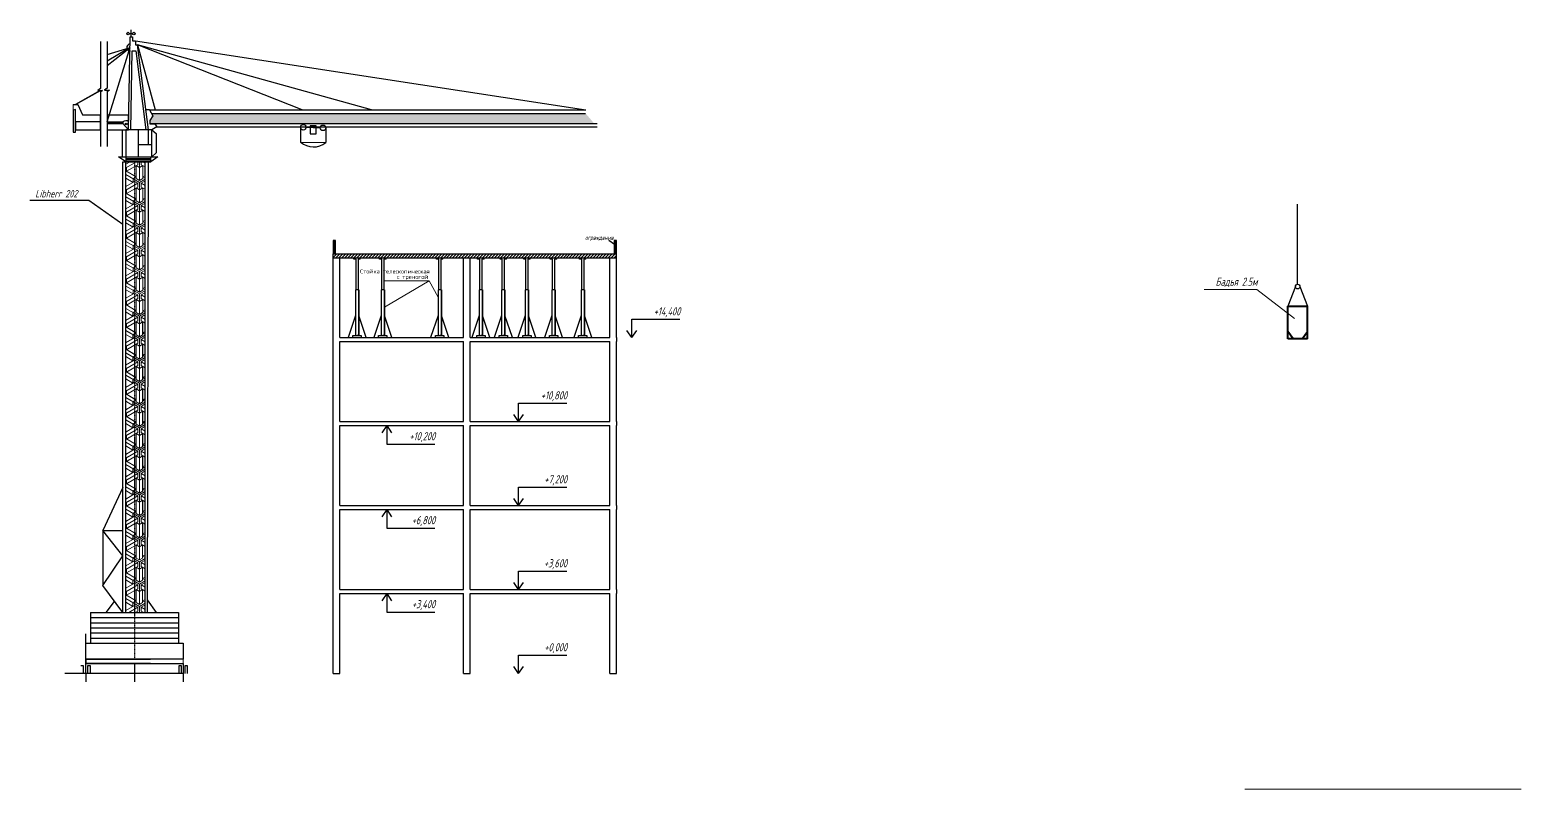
# Model space of a CAD drawing. Header units: millimetres. Extents: x 5763 to 12018931, y 39842 to 3600577.
# Drawn here: x 653716 to 734297, y 213749 to 254766 of the extents above; entities that cross this region are included whole.
import ezdxf

# ---------------------------------------------------------------- set-up
doc = ezdxf.new("R2010")
doc.units = ezdxf.units.MM
doc.linetypes.add('CENTER', pattern=[8, 5, -1, 1, -1])
doc.layers.add('1SERV2', color=9, linetype='Continuous')
for name, color, linetype, lineweight in [('1УЗЕЛS', 30, 'Continuous', 40), ('A_Raz_1_serv', 1, 'Continuous', 15), ('AXESD', 255, 'Continuous', 20), ('AXESM', 255, 'Continuous', 25), ('Обвод', 14, 'Continuous', 35)]:
    doc.layers.add(name, color=color, linetype=linetype, lineweight=lineweight)
doc.styles.get("Standard").update_dxf_attribs({"font": 'romans.shx', "width": 0.7, "oblique": 15, "height": 500})

msp = doc.modelspace()

# ---------------------------------------------------------------- hatches: boundary and pattern name
h = msp.add_hatch(color=256)
h.dxf.hatch_style = 1
h.paths.add_polyline_path([(670226.82009, 243395.10936), (670106.82009, 243395.10936), (670106.82009, 242675.10936), (670226.82009, 242675.10936)])
h = msp.add_hatch(color=256)
h.dxf.hatch_style = 1
h.paths.add_polyline_path([(685406.82009, 243395.10936), (685286.82009, 243395.10936), (685286.82009, 242675.10936), (685406.82009, 242675.10936)])
h = msp.add_hatch()
h.set_pattern_fill('ANSI31', color=256, scale=36)
h.set_pattern_definition([(45, (146002.56, -462030.15), (-80.822305, 80.822305), [])])
h.paths.add_polyline_path([(685406.82009, 242675.10936), (677144.82009, 242675.10936), (670106.82009, 242675.10936), (670106.82009, 242459.10936), (685406.82009, 242459.10936)])
at = {"layer": 'AXESD'}
h = msp.add_hatch(dxfattribs=at)
h.set_pattern_fill('ESCHER', scale=19.780634, style=0)
h.set_pattern_definition([(60, (633286.14, 249711.77), (-602.9145, 0.0005), [552.671, -50.243]), (180, (633286.14, 249711.77), (301.457, -522.1395), [552.671, -50.243]), (300, (633286.14, 249711.77), (602.9145, 0.0005), [552.671, -50.243]), (60, (633336.4, 249711.77), (-602.9145, 0.0005), [100.4856, -502.428]), (300, (633336.4, 249711.77), (602.9145, 0.0005), [100.4856, -502.428]), (60, (633261, 249755.3), (-602.9145, 0.0005), [100.4856, -502.428]), (180, (633261, 249755.3), (301.457, -522.1395), [100.4856, -502.428]), (300, (633261, 249668.26), (602.9145, 0.0005), [100.4856, -502.428]), (180, (633261, 249668.26), (301.457, -522.1395), [100.4856, -502.428]), (60, (633085.16, 249711.77), (-602.9145, 0.0005), [100.4856, -502.428]), (300, (633085.16, 249711.77), (602.9145, 0.0005), [100.4856, -502.428]), (60, (633386.6, 249537.7), (-602.9145, 0.0005), [100.4856, -502.428]), (180, (633386.6, 249537.7), (301.457, -522.1395), [100.4856, -502.428]), (300, (633386.6, 249885.8), (602.9145, 0.0005), [100.4856, -502.428]), (180, (633386.6, 249885.8), (301.457, -522.1395), [100.4856, -502.428]), (0, (633386.6, 249798.8), (-301.457, 522.1395), [351.6997, -251.214]), (0, (633386.6, 249624.74), (-301.457, 522.1395), [351.6997, -251.214]), (120, (633311.26, 249842.3), (-602.9145, -0.0005), [351.6997, -251.214]), (120, (633160.53, 249755.3), (-602.9145, -0.0005), [351.6997, -251.214]), (240, (633160.53, 249668.26), (301.4576, -522.139), [351.6997, -251.214]), (240, (633311.26, 249581.23), (301.4576, -522.139), [351.6997, -251.214])])
h.paths.add_polyline_path([(660287.53925, 250254.65486), (683748.07856, 250254.65486, 0.0779389342), (683781.97909, 250209.97555), (684206.13698, 249711.76665), (660208.70487, 249711.76665), (660208.70487, 249864.82553), (660363.07133, 250119.42579)])
h = msp.add_hatch(dxfattribs=at)
h.set_pattern_fill('ESCHER', scale=39.561269, angle=90, style=0)
h.set_pattern_definition([(150, (657550.9, 227233), (-0.0009, -1205.83), [1105.34, -100.486]), (270, (657550.9, 227233), (1044.28, 602.914), [1105.34, -100.486]), (30, (657550.9, 227233), (-0.0009, 1205.83), [1105.34, -100.486]), (150, (657550.9, 227333.5), (-0.0009, -1205.83), [200.97, -1004.856]), (30, (657550.9, 227333.5), (-0.0009, 1205.83), [200.97, -1004.856]), (150, (657463.9, 227182.8), (-0.0009, -1205.83), [200.97, -1004.856]), (270, (657463.9, 227182.8), (1044.28, 602.914), [200.97, -1004.856]), (30, (657637.9, 227182.8), (-0.0009, 1205.83), [200.97, -1004.856]), (270, (657637.9, 227182.8), (1044.28, 602.914), [200.97, -1004.856]), (150, (657550.9, 226831.1), (-0.0009, -1205.83), [200.97, -1004.856]), (30, (657550.9, 226831.1), (-0.0009, 1205.83), [200.97, -1004.856]), (150, (657899, 227434), (-0.0009, -1205.83), [200.97, -1004.856]), (270, (657899, 227434), (1044.28, 602.914), [200.97, -1004.856]), (30, (657202.8, 227434), (-0.0009, 1205.83), [200.97, -1004.856]), (270, (657202.8, 227434), (1044.28, 602.914), [200.97, -1004.856]), (90, (657376.8, 227434), (-1044.28, -602.914), [703.4, -502.43]), (90, (657724.9, 227434), (-1044.28, -602.914), [703.4, -502.43]), (210, (657289.8, 227283.2), (0.0009, -1205.83), [703.4, -502.43]), (210, (657463.9, 226981.8), (0.0009, -1205.83), [703.4, -502.43]), (330, (657637.9, 226981.8), (1044.28, 602.915), [703.4, -502.43]), (330, (657812, 227283.2), (1044.28, 602.915), [703.4, -502.43])])
h.paths.add_polyline_path([(658900.03752, 247639.56814), (659941.38392, 247639.56814), (659941.38392, 227233.00362), (658900.03752, 227233.00362)])
h = msp.add_hatch(dxfattribs=at)
h.set_pattern_fill('ESCHER', scale=39.561269, angle=90, style=0)
h.set_pattern_definition([(150, (657549, 222416.8), (-0.0009, -1205.83), [1105.34, -100.486]), (270, (657549, 222416.8), (1044.28, 602.914), [1105.34, -100.486]), (30, (657549, 222416.8), (-0.0009, 1205.83), [1105.34, -100.486]), (150, (657549, 222517.3), (-0.0009, -1205.83), [200.97, -1004.856]), (30, (657549, 222517.3), (-0.0009, 1205.83), [200.97, -1004.856]), (150, (657462, 222366.6), (-0.0009, -1205.83), [200.97, -1004.856]), (270, (657462, 222366.6), (1044.28, 602.914), [200.97, -1004.856]), (30, (657636.1, 222366.6), (-0.0009, 1205.83), [200.97, -1004.856]), (270, (657636.1, 222366.6), (1044.28, 602.914), [200.97, -1004.856]), (150, (657549, 222014.9), (-0.0009, -1205.83), [200.97, -1004.856]), (30, (657549, 222014.9), (-0.0009, 1205.83), [200.97, -1004.856]), (150, (657897.1, 222617.8), (-0.0009, -1205.83), [200.97, -1004.856]), (270, (657897.1, 222617.8), (1044.28, 602.914), [200.97, -1004.856]), (30, (657201, 222617.8), (-0.0009, 1205.83), [200.97, -1004.856]), (270, (657201, 222617.8), (1044.28, 602.914), [200.97, -1004.856]), (90, (657375, 222617.8), (-1044.28, -602.914), [703.4, -502.43]), (90, (657723.1, 222617.8), (-1044.28, -602.914), [703.4, -502.43]), (210, (657288, 222467.1), (0.0009, -1205.83), [703.4, -502.43]), (210, (657462, 222165.6), (0.0009, -1205.83), [703.4, -502.43]), (330, (657636.1, 222165.6), (1044.28, 602.915), [703.4, -502.43]), (330, (657810.1, 222467.1), (1044.28, 602.915), [703.4, -502.43])])
h.paths.add_polyline_path([(659943.2301, 223290.1598), (658901.8837, 223290.1598), (658901.8837, 239507.72516), (659943.2301, 239507.72516)])

# ---------------------------------------------------------------- linework, layer by layer
at = {"color": 0}
for p, q in [((657541.76304, 254132.24169), (657541.76304, 251591.25727)), ((657888.12623, 254132.24169), (657888.12623, 251609.27716)), ((657888.12623, 253436.40983), (659130.43105, 253815.03451)), ((659130.43105, 253815.03451), (657888.12623, 253065.86303)), ((657888.12623, 252844.99563), (659130.34007, 253809.91067)), ((657888.12623, 249790.87887), (659086.69638, 253643.31468)), ((657888.12623, 253065.86303), (657888.12623, 252844.99563)), ((656183.81569, 250728.30121), (657541.76304, 251495.39148)), ((657522.23254, 251484.35891), (656183.81569, 250728.30121)), ((657541.76304, 251591.25727), (657382.49233, 251484.35891)), ((657382.49233, 251484.35891), (657646.84659, 251484.35891)), ((657646.84659, 251484.35891), (657541.76304, 251397.86791)), ((657888.12623, 251609.27716), (657743.27632, 251502.3788)), ((657743.27632, 251502.3788), (658017.52752, 251502.3788)), ((658017.52752, 251502.3788), (657888.12623, 251415.88781)), ((657888.12623, 251415.88781), (657888.12623, 248465.12122)), ((656054.51712, 250728.30121), (656313.11427, 250728.30121)), ((656313.11427, 250728.30121), (656561.88232, 250177.38207)), ((657541.76304, 251397.86791), (657541.76304, 248465.12122)), ((656177.14695, 250458.33688), (656054.51712, 250429.27881)), ((656054.51712, 250429.27881), (656054.51712, 249246.28925)), ((656177.14695, 249796.54818), (656177.14695, 250458.33688)), ((656561.88232, 250177.38207), (657541.76304, 250177.38207)), ((657541.76304, 250177.38207), (657541.76304, 249796.54818)), ((657541.76304, 249359.2703), (657541.76304, 250177.38207)), ((657888.12623, 250177.38207), (659065.83821, 250177.38207)), ((659051.31121, 249359.2703), (659051.31121, 250177.38207)), ((656054.51712, 249246.28925), (656177.14695, 249246.28925)), ((657541.76304, 249796.54818), (656177.14695, 249796.54818)), ((656177.14695, 249796.54818), (656177.14695, 249359.2703)), ((656177.14695, 249246.28925), (656177.14695, 249359.2703)), ((656177.14695, 249359.2703), (657541.76304, 249359.2703)), ((658743.33094, 249711.76665), (657887.76897, 249711.76665)), ((657888.12623, 249790.87887), (658743.33094, 249790.87887)), ((657888.12623, 249359.2703), (659051.31121, 249359.2703)), ((658703.47927, 249359.2703), (658703.47927, 247912.62501)), ((658743.33094, 249790.87887), (658743.33094, 249711.76665)), ((658743.33094, 249711.76665), (658743.33094, 249790.87887)), ((659051.31121, 249359.2703), (658743.33094, 249711.76665)), ((658506.92102, 247912.62501), (660636.2695, 247912.62501)), ((658899.24306, 247640.11997), (658506.92102, 247912.62501)), ((658900.03752, 247912.62501), (658899.24306, 247640.11997)), ((660245.9482, 247639.56814), (658899.24306, 247640.11997)), ((658899.24306, 247640.11997), (660245.9482, 247639.56814)), ((658900.03752, 247912.62501), (658900.03752, 247821.60605)), ((658900.03752, 247821.60605), (660245.9482, 247821.60605)), ((660245.9482, 247730.58709), (658900.03752, 247730.58709)), ((660636.2695, 247912.62501), (660245.9482, 247639.56814)), ((660245.9482, 247821.60605), (660245.9482, 247912.62501)), ((660245.9482, 247639.56814), (660245.9482, 247730.58709)), ((656906.19403, 245566.62579), (658746.13614, 244272.07565)), ((671344.55397, 240713.10936), (671344.55397, 242380.31779)), ((671452.55397, 242380.31779), (671452.55397, 240713.10936)), ((672735.16645, 240713.10936), (672735.16645, 242380.31779)), ((672843.16645, 242380.31779), (672843.16645, 240713.10936)), ((675807.07768, 240713.10936), (675807.07768, 242380.31779)), ((675915.07768, 242380.31779), (675915.07768, 240713.10936)), ((678032.69672, 240713.10936), (678032.69672, 242380.31779)), ((678140.69672, 242380.31779), (678140.69672, 240713.10936)), ((679245.37645, 240713.10936), (679245.37645, 242380.31779)), ((679353.37645, 242380.31779), (679353.37645, 240713.10936)), ((680521.88234, 240713.10936), (680521.88234, 242380.31779)), ((680629.88234, 242380.31779), (680629.88234, 240713.10936)), ((681957.95146, 240713.10936), (681957.95146, 242380.31779)), ((682065.95146, 242380.31779), (682065.95146, 240713.10936)), ((683537.6262, 240713.10936), (683537.6262, 242380.31779)), ((683645.6262, 242380.31779), (683645.6262, 240713.10936)), ((671488.55397, 240713.10936), (671308.55397, 240713.10936)), ((671308.55397, 240713.10936), (671308.55397, 238247.10936)), ((671308.55397, 240713.10936), (671344.55397, 240713.10936)), ((671488.55397, 240713.10936), (671488.55397, 238247.10936)), ((671488.55397, 238247.10936), (671488.55397, 240713.10936)), ((672879.16645, 240713.10936), (672699.16645, 240713.10936)), ((672699.16645, 240713.10936), (672699.16645, 238247.10936)), ((672699.16645, 240713.10936), (672735.16645, 240713.10936)), ((672879.16645, 240713.10936), (672879.16645, 238247.10936)), ((672879.16645, 238247.10936), (672879.16645, 240713.10936)), ((675951.07768, 240713.10936), (675771.07768, 240713.10936)), ((675771.07768, 240713.10936), (675771.07768, 238247.10936)), ((675771.07768, 240713.10936), (675807.07768, 240713.10936)), ((675951.07768, 240713.10936), (675951.07768, 238247.10936)), ((675951.07768, 238247.10936), (675951.07768, 240713.10936)), ((678176.69672, 240713.10936), (677996.69672, 240713.10936)), ((677996.69672, 240713.10936), (677996.69672, 238247.10936)), ((677996.69672, 240713.10936), (678032.69672, 240713.10936)), ((678176.69672, 240713.10936), (678176.69672, 238247.10936)), ((678176.69672, 238247.10936), (678176.69672, 240713.10936)), ((679389.37645, 240713.10936), (679209.37645, 240713.10936)), ((679209.37645, 240713.10936), (679209.37645, 238247.10936)), ((679209.37645, 240713.10936), (679245.37645, 240713.10936)), ((679389.37645, 240713.10936), (679389.37645, 238247.10936)), ((679389.37645, 238247.10936), (679389.37645, 240713.10936)), ((680665.88234, 240713.10936), (680485.88234, 240713.10936)), ((680485.88234, 240713.10936), (680485.88234, 238247.10936)), ((680485.88234, 240713.10936), (680521.88234, 240713.10936)), ((680665.88234, 240713.10936), (680665.88234, 238247.10936)), ((680665.88234, 238247.10936), (680665.88234, 240713.10936)), ((682101.95146, 240713.10936), (681921.95146, 240713.10936)), ((681921.95146, 240713.10936), (681921.95146, 238247.10936)), ((681921.95146, 240713.10936), (681957.95146, 240713.10936)), ((682101.95146, 240713.10936), (682101.95146, 238247.10936)), ((682101.95146, 238247.10936), (682101.95146, 240713.10936)), ((683681.6262, 240713.10936), (683501.6262, 240713.10936)), ((683501.6262, 240713.10936), (683501.6262, 238247.10936)), ((683501.6262, 240713.10936), (683537.6262, 240713.10936)), ((683681.6262, 240713.10936), (683681.6262, 238247.10936)), ((683681.6262, 238247.10936), (683681.6262, 240713.10936)), ((671308.55397, 239327.10936), (670908.95397, 238139.10936)), ((671888.15397, 238139.10936), (671488.55397, 239327.10936)), ((672699.16645, 239327.10936), (672299.56645, 238139.10936)), ((673278.76645, 238139.10936), (672879.16645, 239327.10936)), ((675771.07768, 239327.10936), (675371.47768, 238139.10936)), ((676350.67768, 238139.10936), (675951.07768, 239327.10936)), ((677996.69672, 239327.10936), (677597.09672, 238139.10936)), ((678576.29672, 238139.10936), (678176.69672, 239327.10936)), ((679209.37645, 239327.10936), (678809.77645, 238139.10936)), ((679788.97645, 238139.10936), (679389.37645, 239327.10936)), ((680485.88234, 239327.10936), (680086.28234, 238139.10936)), ((681065.48234, 238139.10936), (680665.88234, 239327.10936)), ((681921.95146, 239327.10936), (681522.35146, 238139.10936)), ((682501.55146, 238139.10936), (682101.95146, 239327.10936)), ((683501.6262, 239327.10936), (683102.0262, 238139.10936)), ((684081.2262, 238139.10936), (683681.6262, 239327.10936)), ((671173.55397, 238139.10936), (671173.55397, 238247.10936)), ((671173.55397, 238247.10936), (671308.55397, 238247.10936)), ((671308.55397, 238247.10936), (671488.55397, 238247.10936)), ((671308.55397, 238247.10936), (671398.55397, 238247.10936)), ((671488.55397, 238247.10936), (671398.55397, 238247.10936)), ((671398.55397, 238247.10936), (671623.55397, 238247.10936)), ((671623.55397, 238247.10936), (671623.55397, 238139.10936)), ((672564.16645, 238139.10936), (672564.16645, 238247.10936)), ((672564.16645, 238247.10936), (672699.16645, 238247.10936)), ((672699.16645, 238247.10936), (672879.16645, 238247.10936)), ((672699.16645, 238247.10936), (672789.16645, 238247.10936)), ((672879.16645, 238247.10936), (672789.16645, 238247.10936)), ((672789.16645, 238247.10936), (673014.16645, 238247.10936)), ((673014.16645, 238247.10936), (673014.16645, 238139.10936)), ((675636.07768, 238139.10936), (675636.07768, 238247.10936)), ((675636.07768, 238247.10936), (675771.07768, 238247.10936)), ((675771.07768, 238247.10936), (675951.07768, 238247.10936)), ((675771.07768, 238247.10936), (675861.07768, 238247.10936)), ((675951.07768, 238247.10936), (675861.07768, 238247.10936)), ((675861.07768, 238247.10936), (676086.07768, 238247.10936)), ((676086.07768, 238247.10936), (676086.07768, 238139.10936)), ((677861.69672, 238139.10936), (677861.69672, 238247.10936)), ((677861.69672, 238247.10936), (677996.69672, 238247.10936)), ((677996.69672, 238247.10936), (678176.69672, 238247.10936)), ((677996.69672, 238247.10936), (678086.69672, 238247.10936)), ((678176.69672, 238247.10936), (678086.69672, 238247.10936)), ((678086.69672, 238247.10936), (678311.69672, 238247.10936)), ((678311.69672, 238247.10936), (678311.69672, 238139.10936)), ((679074.37645, 238139.10936), (679074.37645, 238247.10936)), ((679074.37645, 238247.10936), (679209.37645, 238247.10936)), ((679209.37645, 238247.10936), (679389.37645, 238247.10936)), ((679209.37645, 238247.10936), (679299.37645, 238247.10936)), ((679389.37645, 238247.10936), (679299.37645, 238247.10936)), ((679299.37645, 238247.10936), (679524.37645, 238247.10936)), ((679524.37645, 238247.10936), (679524.37645, 238139.10936)), ((680350.88234, 238139.10936), (680350.88234, 238247.10936)), ((680350.88234, 238247.10936), (680485.88234, 238247.10936)), ((680485.88234, 238247.10936), (680665.88234, 238247.10936)), ((680485.88234, 238247.10936), (680575.88234, 238247.10936)), ((680665.88234, 238247.10936), (680575.88234, 238247.10936)), ((680575.88234, 238247.10936), (680800.88234, 238247.10936)), ((680800.88234, 238247.10936), (680800.88234, 238139.10936)), ((681786.95146, 238139.10936), (681786.95146, 238247.10936)), ((681786.95146, 238247.10936), (681921.95146, 238247.10936)), ((681921.95146, 238247.10936), (682101.95146, 238247.10936)), ((681921.95146, 238247.10936), (682011.95146, 238247.10936)), ((682101.95146, 238247.10936), (682011.95146, 238247.10936)), ((682011.95146, 238247.10936), (682236.95146, 238247.10936)), ((682236.95146, 238247.10936), (682236.95146, 238139.10936)), ((683366.6262, 238139.10936), (683366.6262, 238247.10936)), ((683366.6262, 238247.10936), (683501.6262, 238247.10936)), ((683501.6262, 238247.10936), (683681.6262, 238247.10936)), ((683501.6262, 238247.10936), (683591.6262, 238247.10936)), ((683681.6262, 238247.10936), (683591.6262, 238247.10936)), ((683591.6262, 238247.10936), (683816.6262, 238247.10936)), ((683816.6262, 238247.10936), (683816.6262, 238139.10936)), ((658746.13614, 230046.84169), (657656.0185, 227725.30906)), ((658746.13614, 227725.30906), (658746.13614, 230046.84169)), ((658746.13614, 226344.25922), (657656.0185, 227725.30906)), ((657656.0185, 227725.30906), (658746.13614, 227725.30906)), ((657656.0185, 227725.30906), (657656.0185, 224757.55474)), ((657656.0185, 224757.55474), (658746.13614, 226344.25922)), ((658746.13614, 223290.1598), (657656.0185, 224757.55474)), ((656993.56366, 223290.1598), (661753.52458, 223290.1598)), ((656993.56366, 223290.1598), (656993.56366, 221638.13661)), ((657841.53576, 223290.1598), (658298.54913, 223892.65158)), ((660563.93932, 223290.1598), (660078.23297, 223976.37042)), ((661753.52458, 223290.1598), (661753.52458, 221638.13661)), ((656993.56366, 223014.8226), (661753.52458, 223014.8226)), ((656993.56366, 222739.4854), (661753.52458, 222739.4854)), ((656993.56366, 222464.14821), (661753.52458, 222464.14821)), ((656737.45775, 221638.13661), (662009.63049, 221638.13661)), ((656993.56366, 222188.81101), (661753.52458, 222188.81101)), ((656993.56366, 221913.47381), (661753.52458, 221913.47381)), ((656993.56366, 221638.13661), (661753.52458, 221638.13661)), ((662009.63049, 221638.13661), (662009.63049, 220769.79965)), ((656480.57966, 220426.62935), (656603.02432, 220426.62935)), ((656603.02432, 220426.62935), (656603.02432, 219995.10936)), ((662009.63049, 220769.79965), (656737.45775, 220769.79965)), ((656737.45775, 220769.79965), (656737.45775, 220538.23445)), ((656737.45775, 220538.23445), (662009.63049, 220538.23445)), ((656737.45775, 219995.10936), (656737.45775, 220538.23445)), ((662009.63049, 219995.10936), (656737.45775, 219995.10936)), ((656856.63325, 219995.10936), (656856.63325, 220426.62935)), ((656856.63325, 220426.62935), (656979.07791, 220426.62935)), ((656979.07791, 220426.62935), (656979.07791, 219995.10936)), ((661778.6966, 219995.10936), (661778.6966, 220426.62935)), ((661778.6966, 220426.62935), (661901.14126, 220426.62935)), ((661901.14126, 220426.62935), (661901.14126, 219995.10936)), ((662009.63049, 220538.23445), (662009.63049, 219995.10936)), ((662104.05116, 219995.10936), (662104.05116, 220426.62935)), ((662104.05116, 220426.62935), (662226.49581, 220426.62935)), ((662226.49581, 220426.62935), (662226.49581, 219995.10936))]:
    msp.add_line(p, q, dxfattribs=at)
for p, q in [((670226.82009, 243395.10936), (670106.82009, 243395.10936)), ((670106.82009, 243395.10936), (670106.82009, 242675.10936)), ((670226.82009, 242675.10936), (670226.82009, 243395.10936)), ((685313.22471, 243174.06984), (685008.00907, 243392.67275)), ((685406.82009, 243395.10936), (685286.82009, 243395.10936)), ((685286.82009, 243395.10936), (685286.82009, 242675.10936)), ((685406.82009, 242675.10936), (685406.82009, 243395.10936)), ((670106.82009, 238139.10936), (670106.82009, 242675.10936)), ((670106.82009, 242675.10936), (677144.82009, 242675.10936)), ((677144.82009, 242675.10936), (685406.82009, 242675.10936)), ((685406.82009, 238139.10936), (685406.82009, 242675.10936)), ((670106.82009, 242459.10936), (685406.82009, 242459.10936)), ((670466.82009, 238139.10936), (670466.82009, 242459.10936)), ((670466.82009, 242459.10936), (677144.82009, 242459.10936)), ((671224.55397, 242380.31779), (671224.55397, 242459.10936)), ((671344.55397, 242380.31779), (671224.55397, 242380.31779)), ((671572.55397, 242380.31779), (671452.55397, 242380.31779)), ((671572.55397, 242380.31779), (671572.55397, 242459.10936)), ((672615.16645, 242380.31779), (672615.16645, 242459.10936)), ((672735.16645, 242380.31779), (672615.16645, 242380.31779)), ((672963.16645, 242380.31779), (672843.16645, 242380.31779)), ((672963.16645, 242380.31779), (672963.16645, 242459.10936)), ((675687.07768, 242380.31779), (675687.07768, 242459.10936)), ((675807.07768, 242380.31779), (675687.07768, 242380.31779)), ((676035.07768, 242380.31779), (675915.07768, 242380.31779)), ((676035.07768, 242380.31779), (676035.07768, 242459.10936)), ((677144.82009, 238139.10936), (677144.82009, 242459.10936)), ((677504.82009, 238139.10936), (677504.82009, 242459.10936)), ((677504.82009, 242459.10936), (685046.82009, 242459.10936)), ((677912.69672, 242380.31779), (677912.69672, 242459.10936)), ((678032.69672, 242380.31779), (677912.69672, 242380.31779)), ((678260.69672, 242380.31779), (678140.69672, 242380.31779)), ((678260.69672, 242380.31779), (678260.69672, 242459.10936)), ((679125.37645, 242380.31779), (679125.37645, 242459.10936)), ((679245.37645, 242380.31779), (679125.37645, 242380.31779)), ((679473.37645, 242380.31779), (679353.37645, 242380.31779)), ((679473.37645, 242380.31779), (679473.37645, 242459.10936)), ((680401.88234, 242380.31779), (680401.88234, 242459.10936)), ((680521.88234, 242380.31779), (680401.88234, 242380.31779)), ((680749.88234, 242380.31779), (680629.88234, 242380.31779)), ((680749.88234, 242380.31779), (680749.88234, 242459.10936)), ((681837.95146, 242380.31779), (681837.95146, 242459.10936)), ((681957.95146, 242380.31779), (681837.95146, 242380.31779)), ((682185.95146, 242380.31779), (682065.95146, 242380.31779)), ((682185.95146, 242380.31779), (682185.95146, 242459.10936)), ((683417.6262, 242380.31779), (683417.6262, 242459.10936)), ((683537.6262, 242380.31779), (683417.6262, 242380.31779)), ((683765.6262, 242380.31779), (683645.6262, 242380.31779)), ((683765.6262, 242380.31779), (683765.6262, 242459.10936)), ((685046.82009, 238139.10936), (685046.82009, 242459.10936)), ((686242.13281, 238139.10936), (685975.95764, 238525.99575)), ((686242.13281, 238139.10936), (686242.13281, 239136.09195)), ((686242.13281, 239136.09195), (688842.64818, 239136.09195)), ((686242.13281, 238139.10936), (686508.30798, 238525.99575)), ((670106.82009, 237923.10936), (670106.82009, 238139.10936)), ((670106.82009, 233603.10936), (670106.82009, 237923.10936)), ((670466.82009, 238139.10936), (677144.82009, 238139.10936)), ((670466.82009, 233603.10936), (670466.82009, 237923.10936)), ((670466.82009, 237923.10936), (677144.82009, 237923.10936)), ((677144.82009, 233603.10936), (677144.82009, 237923.10936)), ((677504.82009, 238139.10936), (685046.82009, 238139.10936)), ((677504.82009, 237923.10936), (685046.82009, 237923.10936)), ((677504.82009, 233603.10936), (677504.82009, 237923.10936)), ((685046.82009, 233603.10936), (685046.82009, 237923.10936)), ((685406.82009, 238139.10936), (685406.82009, 237923.10936)), ((685406.82009, 233603.10936), (685406.82009, 237923.10936)), ((680125.51671, 233603.10936), (680125.51671, 234600.09195)), ((680125.51671, 234600.09195), (682726.03209, 234600.09195)), ((680125.51671, 233603.10936), (679859.34154, 233989.99575)), ((680125.51671, 233603.10936), (680391.69188, 233989.99575)), ((670106.82009, 233387.10936), (670106.82009, 233603.10936)), ((670106.82009, 229067.10936), (670106.82009, 233387.10936)), ((670466.82009, 233603.10936), (677144.82009, 233603.10936)), ((670466.82009, 229067.10936), (670466.82009, 233387.10936)), ((670466.82009, 233387.10936), (677144.82009, 233387.10936)), ((672997.67715, 233387.10936), (672731.50198, 233000.22296)), ((672997.67715, 233387.10936), (672997.67715, 232390.12676)), ((672997.67715, 233387.10936), (673263.85232, 233000.22296)), ((677144.82009, 229067.10936), (677144.82009, 233387.10936)), ((677504.82009, 233603.10936), (685046.82009, 233603.10936)), ((677504.82009, 233387.10936), (685046.82009, 233387.10936)), ((677504.82009, 229067.10936), (677504.82009, 233387.10936)), ((685046.82009, 229067.10936), (685046.82009, 233387.10936)), ((685406.82009, 233603.10936), (685406.82009, 233387.10936)), ((685406.82009, 229067.10936), (685406.82009, 233387.10936)), ((672997.67715, 232390.12676), (675598.19252, 232390.12676)), ((680125.51671, 229067.10936), (680125.51671, 230064.09195)), ((680125.51671, 230064.09195), (682726.03209, 230064.09195)), ((670106.82009, 228851.10936), (670106.82009, 229067.10936)), ((670106.82009, 224531.10936), (670106.82009, 228851.10936)), ((670466.82009, 229067.10936), (677144.82009, 229067.10936)), ((670466.82009, 229067.10936), (670466.82009, 229067.10936)), ((670466.82009, 224531.10936), (670466.82009, 228851.10936)), ((670466.82009, 228851.10936), (677144.82009, 228851.10936)), ((672997.67715, 228851.10936), (672731.50198, 228464.22296)), ((672997.67715, 228851.10936), (672997.67715, 227854.12676)), ((672997.67715, 228851.10936), (673263.85232, 228464.22296)), ((677144.82009, 224531.10936), (677144.82009, 228851.10936)), ((677504.82009, 229067.10936), (685046.82009, 229067.10936)), ((677504.82009, 228851.10936), (685046.82009, 228851.10936)), ((677504.82009, 224531.10936), (677504.82009, 228851.10936)), ((680125.51671, 229067.10936), (679859.34154, 229453.99575)), ((680125.51671, 229067.10936), (680391.69188, 229453.99575)), ((685046.82009, 224531.10936), (685046.82009, 228851.10936)), ((685406.82009, 229067.10936), (685406.82009, 228851.10936)), ((685406.82009, 224531.10936), (685406.82009, 228851.10936)), ((672997.67715, 227854.12676), (675598.19252, 227854.12676)), ((680125.51671, 224531.10936), (679859.34154, 224917.99575)), ((680125.51671, 224531.10936), (680125.51671, 225528.09195)), ((680125.51671, 225528.09195), (682726.03209, 225528.09195)), ((680125.51671, 224531.10936), (680391.69188, 224917.99575)), ((670106.82009, 224315.10936), (670106.82009, 224531.10936)), ((670106.82009, 219995.10936), (670106.82009, 224315.10936)), ((670466.82009, 224531.10936), (677144.82009, 224531.10936)), ((670466.82009, 219995.10936), (670466.82009, 224315.10936)), ((670466.82009, 224315.10936), (677144.82009, 224315.10936)), ((672997.67715, 224315.10936), (672731.50198, 223928.22296)), ((672997.67715, 224315.10936), (672997.67715, 223318.12676)), ((672997.67715, 224315.10936), (673263.85232, 223928.22296)), ((677144.82009, 219995.10936), (677144.82009, 224315.10936)), ((677504.82009, 224531.10936), (685046.82009, 224531.10936)), ((677504.82009, 224315.10936), (685046.82009, 224315.10936)), ((677504.82009, 219995.10936), (677504.82009, 224315.10936)), ((685046.82009, 224531.10936), (685046.82009, 224531.10936)), ((685046.82009, 219995.10936), (685046.82009, 224315.10936)), ((685406.82009, 224531.10936), (685406.82009, 224315.10936)), ((685406.82009, 219995.10936), (685406.82009, 224315.10936)), ((672997.67715, 223318.12676), (675598.19252, 223318.12676)), ((680125.51671, 219995.10936), (680125.51671, 220992.09195)), ((680125.51671, 220992.09195), (682726.03209, 220992.09195)), ((670106.82009, 219995.10936), (670466.82009, 219995.10936)), ((670106.82009, 219995.10936), (670286.82009, 219995.10936)), ((677144.82009, 219995.10936), (677504.82009, 219995.10936)), ((680125.51671, 219995.10936), (679859.34154, 220381.99575)), ((680125.51671, 219995.10936), (680391.69188, 220381.99575)), ((685046.82009, 219995.10936), (685406.82009, 219995.10936))]:
    msp.add_line(p, q)
msp.add_circle((658921.66803, 249680.27175), 46.69028, dxfattribs=at)
msp.add_arc((659141.13704, 253818.29744), 183.25598, 92.3132297373, 265.6522117688, dxfattribs=at)
at = {"layer": '1SERV2', "color": 7}
msp.add_line((653716.34325, 245566.62579), (656906.19403, 245566.62579), dxfattribs=at)
at = {"layer": '1УЗЕЛS', "color": 7}
for p, q in [((721681.56601, 238081.57623), (721681.56601, 239839.85483)), ((721681.56601, 239839.85483), (722756.0696, 239839.85483)), ((722756.0696, 238081.57623), (722756.0696, 239839.85483)), ((721974.61244, 238081.57623), (721681.56601, 238472.30481)), ((722756.0696, 238081.57623), (721681.56601, 238081.57623)), ((722463.02317, 238081.57623), (722756.0696, 238472.30481))]:
    msp.add_line(p, q, dxfattribs=at)
at = {"layer": 'AXESD'}
for p, q in [((657541.76304, 254132.24169), (657541.76304, 251591.25727)), ((657888.12623, 254132.24169), (657888.12623, 251609.27716)), ((659141.13704, 253818.29744), (657888.12623, 253065.86303)), ((659141.13704, 253818.29744), (657888.12623, 253436.40983)), ((659141.13704, 253818.29744), (657888.12623, 252844.99563)), ((656183.81569, 250728.30121), (657541.76304, 251495.39148)), ((657541.76304, 251591.25727), (657382.49233, 251484.35891)), ((657382.49233, 251484.35891), (657646.84659, 251484.35891)), ((657646.84659, 251484.35891), (657541.76304, 251397.86791)), ((657888.12623, 251609.27716), (657743.27632, 251502.3788)), ((657743.27632, 251502.3788), (658017.52752, 251502.3788)), ((658017.52752, 251502.3788), (657888.12623, 251415.88781)), ((657888.12623, 251415.88781), (657888.12623, 248465.12122)), ((656054.51712, 250429.27881), (656054.51712, 250728.30121)), ((656054.51712, 250728.30121), (656313.11427, 250728.30121)), ((656313.11427, 250728.30121), (656561.88232, 250177.38207)), ((657541.76304, 251397.86791), (657541.76304, 248465.12122)), ((656561.88232, 250177.38207), (657541.76304, 250177.38207)), ((657888.12623, 250177.38207), (659065.83746, 250177.34005)), ((657541.76304, 249796.54818), (656177.14695, 249796.54818)), ((657541.76304, 249359.2703), (656177.14695, 249359.2703)), ((658900.03752, 249359.2703), (657887.76897, 249359.2703)), ((658703.47927, 247912.62501), (658703.47927, 249359.2703)), ((658900.03752, 247912.62501), (658506.92102, 247912.62501)), ((658506.92102, 247912.62501), (658900.03752, 247639.56814)), ((658900.03752, 247912.62501), (658900.03752, 247912.62501)), ((658900.03752, 247821.60605), (658900.03752, 247912.62501)), ((660636.2695, 247912.62501), (658900.03752, 247912.62501)), ((660245.9482, 247821.60605), (658900.03752, 247821.60605)), ((660245.9482, 247730.58709), (658900.03752, 247730.58709)), ((660245.9482, 247639.56814), (658900.03752, 247639.56814)), ((660245.9482, 247912.62501), (660245.9482, 247912.62501)), ((660245.9482, 247912.62501), (660245.9482, 247821.60605)), ((660245.9482, 247639.56814), (660636.2695, 247912.62501)), ((660245.9482, 247821.60605), (660245.9482, 247730.58709)), ((660245.9482, 247730.58709), (660245.9482, 247639.56814)), ((656906.19403, 245566.62579), (658748.97139, 244270.08082)), ((675285.65314, 241203.86229), (672843.16645, 241203.86229)), ((675285.65314, 241203.86229), (672879.16645, 239781.73352)), ((675771.07768, 240332.69204), (675285.65314, 241203.86229)), ((658746.13614, 230046.84169), (657656.0185, 227725.30906)), ((657656.0185, 227725.30906), (657656.0185, 224757.55474)), ((657656.0185, 227725.30906), (658746.13614, 227725.30906)), ((657656.0185, 227725.30906), (658746.13614, 226344.25922)), ((658746.13614, 226344.25922), (657656.0185, 224757.55474)), ((658746.13614, 223290.1598), (657656.0185, 224757.55474)), ((656993.56366, 223290.1598), (659372.73416, 223290.1598)), ((656993.56366, 223014.8226), (656993.56366, 223290.1598)), ((658298.54913, 223892.65158), (657841.53576, 223290.1598)), ((661753.52458, 223290.1598), (659374.35407, 223290.1598)), ((660078.23297, 223976.37042), (660563.93932, 223290.1598)), ((661753.52458, 223014.8226), (661753.52458, 223290.1598)), ((656993.56366, 223014.8226), (659372.73416, 223014.8226)), ((656993.56366, 222739.4854), (656993.56366, 223014.8226)), ((656993.56366, 222739.4854), (659372.73416, 222739.4854)), ((656993.56366, 222464.14821), (656993.56366, 222739.4854)), ((656993.56366, 222464.14821), (659372.73416, 222464.14821)), ((656993.56366, 222188.81101), (656993.56366, 222464.14821)), ((661753.52458, 223014.8226), (659374.35407, 223014.8226)), ((661753.52458, 222739.4854), (659374.35407, 222739.4854)), ((661753.52458, 222464.14821), (659374.35407, 222464.14821)), ((661753.52458, 222739.4854), (661753.52458, 223014.8226)), ((661753.52458, 222464.14821), (661753.52458, 222739.4854)), ((661753.52458, 222188.81101), (661753.52458, 222464.14821)), ((662009.63049, 221638.13661), (656737.45775, 221638.13661)), ((656993.56366, 222188.81101), (659372.73416, 222188.81101)), ((656993.56366, 221913.47381), (656993.56366, 222188.81101)), ((656993.56366, 221913.47381), (659372.73416, 221913.47381)), ((656993.56366, 221638.13661), (656993.56366, 221913.47381)), ((661753.52458, 222188.81101), (659374.35407, 222188.81101)), ((661753.52458, 221913.47381), (659374.35407, 221913.47381)), ((659374.58901, 221638.13661), (661753.52458, 221638.13661)), ((661753.52458, 221913.47381), (661753.52458, 222188.81101)), ((661753.52458, 221638.13661), (661753.52458, 221913.47381)), ((662009.63049, 220769.79965), (662009.63049, 221638.13661)), ((656480.57966, 220426.62935), (656603.02432, 220426.62935)), ((656603.02432, 220426.62935), (656603.02432, 219995.10936)), ((656856.63325, 219995.10936), (656856.63325, 220426.62935)), ((656856.63325, 220426.62935), (656979.07791, 220426.62935)), ((656979.07791, 220426.62935), (656979.07791, 219995.10936)), ((660234.98703, 220769.79965), (662009.63049, 220769.79965)), ((661778.6966, 219995.10936), (661778.6966, 220426.62935)), ((661778.6966, 220426.62935), (661901.14126, 220426.62935)), ((661901.14126, 220426.62935), (661901.14126, 219995.10936)), ((662009.63049, 220769.79965), (662009.63049, 220538.23445)), ((662104.05116, 219995.10936), (662104.05116, 220426.62935)), ((662104.05116, 220426.62935), (662226.49581, 220426.62935)), ((662226.49581, 220426.62935), (662226.49581, 219995.10936)), ((734297.21742, 213749.32348), (719357.21742, 213749.32348))]:
    msp.add_line(p, q, dxfattribs=at)
at = {"layer": 'AXESD', "color": 7, "lineweight": 25}
for p, q in [((659419.78159, 254172.10545), (683762.52069, 250448.7782)), ((660179.11181, 250448.7782), (683762.52069, 250448.7782)), ((660287.53925, 250254.65486), (683748.07856, 250254.65486)), ((660208.70487, 249711.76665), (684371.24308, 249711.76665)), ((660571.46604, 249517.6433), (684371.24308, 249517.6433)), ((660076.73182, 223290.1598), (660122.1478, 247639.56814)), ((662009.63049, 219995.10936), (655612.77518, 219995.10936)), ((656737.45775, 219995.10936), (656737.45775, 219549.20273)), ((659372.21258, 220538.23445), (659372.21258, 219549.20273)), ((660234.98703, 220538.23445), (662009.63049, 220538.23445)), ((662009.63049, 220538.23445), (662009.63049, 219995.10936)), ((662009.63049, 219995.10936), (662009.63049, 219549.20273))]:
    msp.add_line(p, q, dxfattribs=at)
at = {"layer": 'AXESD', "color": 7}
for p, q in [((720015.35681, 240732.91507), (717165.25983, 240732.91507)), ((722054.45843, 239166.00613), (720015.35681, 240732.91507)), ((659372.21258, 219549.20273), (659372.21258, 219823.43838))]:
    msp.add_line(p, q, dxfattribs=at)
at = {"layer": 'AXESM', "color": 7, "lineweight": 25}
for p, q in [((722218.8178, 241022.07091), (722218.8178, 245357.82992)), ((722095.07095, 240898.35452), (721681.56601, 239839.85483)), ((722342.56466, 240898.35452), (722756.0696, 239839.85483)), ((721822.47835, 239839.85483), (722615.15726, 239839.85483))]:
    msp.add_line(p, q, dxfattribs=at)
msp.add_circle((722218.8178, 240898.32405), 123.74686, dxfattribs=at)
at = {"layer": 'Обвод', "color": 7, "lineweight": 25}
for p, q in [((659197.75514, 254379.72236), (659197.75514, 254765.86302)), ((659051.31121, 249359.2703), (659140.45806, 254379.72236)), ((659090.84302, 254563.01133), (659270.319, 254563.01133)), ((659140.45806, 254379.72236), (659255.05222, 254379.72236)), ((659255.05222, 254379.72236), (659255.05222, 254172.10545)), ((659255.05222, 254172.10545), (659419.78159, 254172.10545)), ((659419.78159, 254172.10545), (659419.78159, 253964.48883)), ((659419.78159, 253964.48883), (659527.21345, 253964.48883)), ((659527.21345, 253964.48883), (660484.52146, 250439.38368)), ((668436.31306, 250448.7782), (659527.21345, 253964.48883)), ((672178.59331, 250448.7782), (659527.21345, 253964.48883)), ((660131.95272, 249359.2703), (659527.21345, 253964.48883)), ((657888.12623, 249790.87887), (659086.69638, 253643.31468)), ((659182.46098, 249359.2703), (659237.31854, 253638.59004)), ((659237.31854, 253638.59004), (659448.64893, 253638.59004)), ((659448.64893, 253638.59004), (659986.59671, 249359.2703)), ((660179.11181, 250448.7782), (659988.8828, 250448.7782)), ((660179.11181, 250448.7782), (660363.07133, 250119.42579)), ((660363.07133, 250119.42579), (660208.70487, 249864.82553)), ((660208.70487, 249864.82553), (660208.70487, 249687.3769)), ((657887.76897, 249711.76665), (658743.33094, 249711.76665)), ((657888.12623, 249790.87887), (658743.33094, 249790.87887)), ((658743.33094, 249790.87887), (658743.33094, 249711.76665)), ((658743.33094, 249711.76665), (658743.33094, 249751.32276)), ((658743.33094, 249711.76665), (659051.31121, 249359.2703)), ((659051.31121, 249359.2703), (658900.03752, 249359.2703)), ((658900.03752, 249359.2703), (658900.03752, 247912.62501)), ((660304.10635, 249359.2703), (659051.31121, 249359.2703)), ((659592.95155, 247912.62501), (659592.95155, 249359.2703)), ((660131.95272, 248545.25057), (660131.95272, 249359.2703)), ((660208.70487, 249687.3769), (660478.84608, 249687.3769)), ((660571.46604, 249517.6433), (660304.10635, 249359.2703)), ((660304.10635, 247912.62501), (660304.10635, 249359.2703)), ((660304.10635, 249359.2703), (660551.5721, 249166.01709)), ((660478.84608, 249687.3769), (660571.46604, 249517.6433)), ((660551.5721, 249166.01709), (660551.5721, 248130.18007)), ((668342.28952, 249503.56087), (668342.28952, 248703.4376)), ((668640.96502, 249503.56087), (669411.02591, 249476.55737)), ((669709.60967, 249471.32381), (669709.60967, 248673.24436)), ((660304.10635, 248545.25057), (659592.95155, 248545.25057)), ((668342.28952, 248703.4376), (669709.60967, 248673.24436)), ((658746.13614, 223290.1598), (658746.13614, 247640.11997)), ((658746.13614, 247640.11997), (659941.38392, 247640.11997)), ((658900.03752, 247912.62501), (659941.38392, 247912.62501)), ((658900.03752, 223290.1598), (658900.03752, 247639.56814)), ((659941.38392, 247912.62501), (660304.10635, 247912.62501)), ((659941.38392, 223290.1598), (659941.38392, 247639.56814)), ((660551.5721, 248130.18007), (660304.10635, 247912.62501)), ((656737.45775, 219995.10936), (656737.45775, 222135.94259)), ((656737.45775, 220769.79965), (660234.98703, 220769.79965)), ((660234.98703, 220538.23445), (656737.45775, 220538.23445))]:
    msp.add_line(p, q, dxfattribs=at)
at = {"layer": 'Обвод', "color": 7, "linetype": 'CENTER', "lineweight": 25}
msp.add_line((659374.58901, 247640.11997), (659374.58901, 220769.79965), dxfattribs=at)
at = {"layer": 'Обвод', "color": 7, "lineweight": 25}
for points in [[(656054.51712, 249246.28925), (656177.14695, 249246.28925), (656177.14695, 250458.33688), (656054.51712, 250429.27881)], [(668865.47874, 249156.5482), (669187.91838, 249156.5482), (669187.91838, 249587.87126), (668865.47874, 249587.87126)]]:
    msp.add_lwpolyline(points, close=True, dxfattribs=at)
for centre, radius in [((659021.04637, 254563.01133), 69.79666), ((659340.11566, 254563.01133), 69.79666), ((658921.66803, 249680.27175), 46.69028), ((668491.62727, 249503.56087), 149.33775), ((669560.27192, 249471.32381), 149.33775)]:
    msp.add_circle(centre, radius, dxfattribs=at)
for centre, radius, start, end in [((659141.13704, 253818.29744), 183.25598, 93.0429896844, 273.8766296859), ((658908.38345, 249606.7328), 247.28952, 52.4235457501, 131.8702860847), ((669044.2623, 249517.6433), 1075.03335, 229.2335164844, 308.2364778817)]:
    msp.add_arc(centre, radius, start, end, dxfattribs=at)

# ---------------------------------------------------------------- texts
at = {"insert": (683720.25769, 243659.48441), "char_height": 240, "attachment_point": 1}
msp.add_mtext_dynamic_manual_height_columns('ограждение', width=1391.6483977, gutter_width=2500, heights=[0], dxfattribs=at)
at = {"layer": '1SERV2', "color": 7}
for s, insert, char_height, width, attachment_point in [('Libherr 202', (654006.8434, 246111.28473), 395.6126864, 3011.9936168, 1), ('Бадья 2.5м', (720046.16092, 241382.35177), 439.569652, 3652.9255278, 3), ('+14,400', (688864.4882, 239779.99113), 439.569652, 3652.9255278, 3), ('+10,800', (682747.8721, 235243.99113), 439.569652, 3652.9255278, 3), ('+10,200', (675620.03254, 233034.02594), 439.569652, 3652.9255278, 3), ('+7,200', (682747.8721, 230707.99113), 439.569652, 3652.9255278, 3), ('+6,800', (675620.03254, 228498.02594), 439.569652, 3652.9255278, 3), ('+3,600', (682747.8721, 226171.99113), 439.569652, 3652.9255278, 3), ('+3,400', (675620.03254, 223962.02594), 439.569652, 3652.9255278, 3), ('+0,000', (682747.8721, 221635.99113), 439.569652, 3652.9255278, 3)]:
    msp.add_mtext(s, dxfattribs=dict(at, insert=insert, char_height=char_height, width=width, attachment_point=attachment_point))
at = {"layer": 'A_Raz_1_serv', "color": 7, "linetype": 'Continuous'}
for s, height, p in [('Стойка телескопическая', 224.2702304, (671560.15197, 241607.20127)), ('с треногой', 224.27023, (673559.51511, 241311.22126))]:
    msp.add_text(s, height=height, dxfattribs=at).set_placement(p)

doc.saveas('drawing.dxf')
